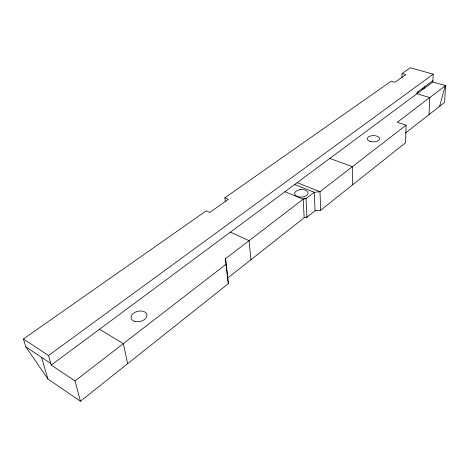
<?xml version="1.0" encoding="UTF-8"?>
<svg xmlns="http://www.w3.org/2000/svg" width="469" height="469" viewBox="0 0 469 469"><rect width="100%" height="100%" fill="white"/><g stroke="black" fill="none" stroke-linecap="round" stroke-linejoin="round"><path stroke-width="0.7" d="M401.968 77.913L402.074 73.569L410.352 67.765L433.204 74.131L432.84 81.981L51.244 365.075L75.017 380.963L80.439 401.235L228.315 283.651L225.571 258.659L304.657 198.059L306.052 198.622L314.289 192.296L319.999 191.692L406.09 125.176L397.22 122.327L445.55 85.598L432.84 81.981M406.09 125.176L405.585 142.699L320.685 210.212L315.057 210.81L306.949 217.223L304.158 217.763L227.823 277.965M424.744 87.979L424.803 86.665L432.899 80.68M429.012 114.606L429.78 97.581L416.941 93.777L416.988 92.457L424.803 86.665M445.55 85.598L444.606 102.406L405.456 133.032M439.646 106.287L445.192 85.868M75.017 380.963L226.052 264.276L225.571 258.659M417.439 92.962L418.583 92.112M422.03 89.556L424.322 87.855M225.313 201.77L224.868 197.789L228.403 199.313L209.795 212.434L206.249 210.839L23.45 338.976L48.524 355.543L433.204 74.131M224.868 197.789L391.199 81.19L394.927 82.286L405.779 74.624L402.074 73.569M284.9 191.733L303.22 199.161L306.052 198.622L306.949 217.223L306.034 216.842M329.783 158.434L352.36 166.688L352.571 184.856M297.117 182.67L319.999 191.692L320.685 210.212M294.643 184.505L314.289 192.296L315.057 210.81M230.431 232.137L249.057 240.661L250.892 259.773M99.534 329.25L123.329 343.636L127.662 363.686M23.45 338.976L25.836 346.855L50.793 363.498M25.836 346.855L47.885 378.958L80.439 401.235M41.577 357.349L47.885 378.958M48.524 355.543L51.244 365.075M226.052 264.276L228.315 283.651M303.22 199.161L304.158 217.763M300.523 189.634L298.847 189.939A6.701 3.758 -3 0 0 294.96 194.676A6.701 3.758 -3 0 0 302.781 196.962A6.701 3.758 -3 0 0 307.992 192.612L307.541 191.68A6.701 3.758 -3 0 0 300.523 189.634M134.879 321.441A8.09 5.212 -12.9 0 0 146.985 315.438A8.09 5.212 -12.9 0 0 135.172 312.243A8.09 5.212 -12.9 0 0 134.879 321.441M369.994 141.351A6.173 3.142 -0.3 0 0 379.579 138.9A6.173 3.142 -0.3 0 0 370.68 135.922A6.173 3.142 -0.3 0 0 369.994 141.351"/></g></svg>
